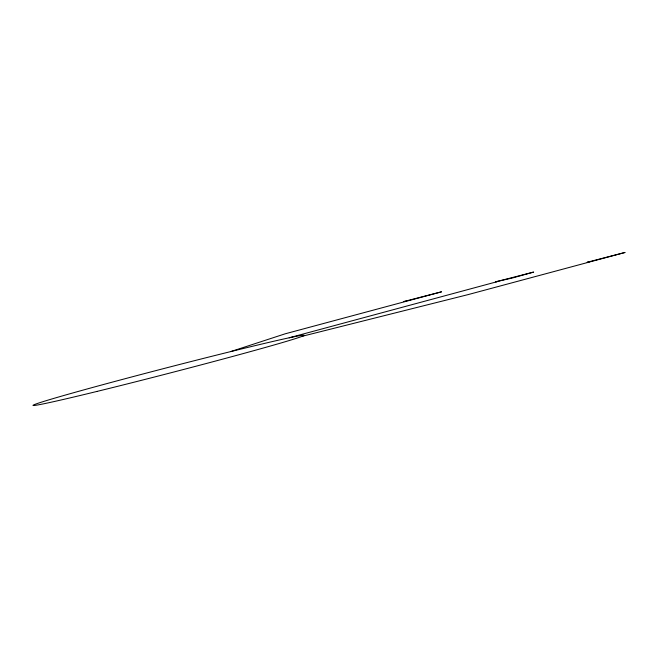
<?xml version="1.0" encoding="UTF-8"?>
<svg xmlns="http://www.w3.org/2000/svg" width="658" height="658" viewBox="0 0 658 658"><rect width="100%" height="100%" fill="white"/><g stroke="black" fill="none" stroke-linecap="round" stroke-linejoin="round"><path stroke-width="0.99" d="M230.785 351.569L285.227 333.795L441.576 291.807L403.617 301.594L406.299 301.134M289.199 337.784L497.423 281.608M589.173 261.942L587.142 262.262L625.092 252.45L468.118 294.603L302.417 336.222M495.787 281.805L512.722 277.898L533.654 272.075L495.787 281.805M96.94 391.436A140.096 2.936 -14.5 0 0 304.029 335.424A140.096 2.936 -14.5 0 0 104.425 384.256A140.096 2.936 -14.5 0 0 96.94 391.436"/></g></svg>
